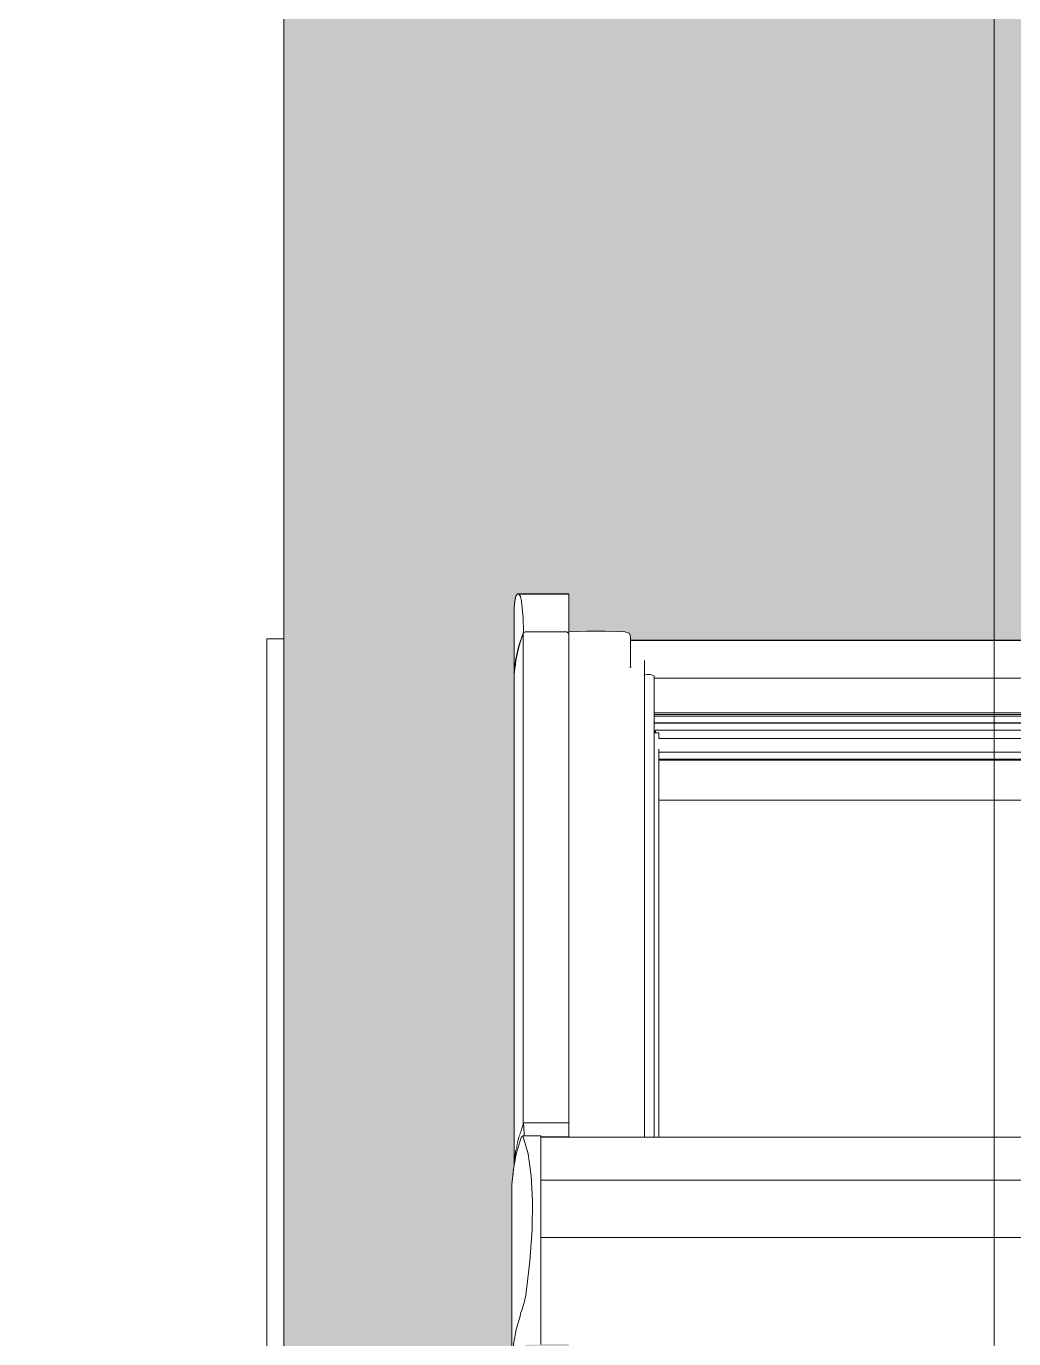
# Model space of a CAD drawing. Header units: metres. Extents: x -208 to 1512, y -277 to 123.
# Drawn here: x 3.227 to 4.102, y -22.773 to -21.609 of the extents above; entities that cross this region are included whole.
import ezdxf

# ---------------------------------------------------------------- set-up
doc = ezdxf.new("R2010")
doc.units = ezdxf.units.M
doc.header["$MEASUREMENT"] = 0
doc.linetypes.add('Wipeout_Contour', pattern=[1, 0, -1])
doc.layers.add('325 Dachfenster', color=7, linetype='Continuous')
doc.layers.add('330 Dachaufbau', color=7, linetype='Continuous')

# ---------------------------------------------------------------- blocks, each defined once
blk = doc.blocks.new('Dachfläche_9_4', base_point=(0.0345, -21.2791))
at = {"layer": '330 Dachaufbau', "color": 7, "linetype": 'Continuous', "lineweight": 18, "flags": 128}
blk.add_lwpolyline([(3.455, -24.335), (3.455, -21.585)], dxfattribs=at)
at = {"color": 254, "linetype": 'Wipeout_Contour', "lineweight": 0, "ltscale": 90.398559}
blk.add_wipeout([(4.4948, -22.2008), (3.7148, -22.2008), (3.7148, -22.2256), (4.4948, -22.2256)], dxfattribs=at).dxf.layer = '330 Dachaufbau'
at = {"layer": '330 Dachaufbau', "linetype": 'Continuous', "lineweight": 0, "true_color": 0x000000}
h = blk.add_hatch(color=18, dxfattribs=at)
h.paths.add_polyline_path([(3.455, -24.335), (5.4509, -24.335), (5.4509, -22.14), (5.555, -22.14), (5.555, -21.2791), (0.0345, -21.2791), (0.0384, -24.395), (0.0598, -24.395), (0.0598, -21.295), (3.195, -21.295), (3.195, -21.585), (3.455, -21.585)])
h.paths.add_polyline_path([(3.7148, -23.7252), (3.7148, -22.2008), (4.4948, -22.2008), (4.4948, -23.7252)], flags=0)
at = {"layer": '330 Dachaufbau', "color": 7, "linetype": 'Continuous', "lineweight": 18, "flags": 128}
blk.add_lwpolyline([(4.4948, -22.2008), (3.7148, -22.2008)], dxfattribs=at)
at = {"color": 254, "linetype": 'Wipeout_Contour', "lineweight": 0, "ltscale": 90.620905}
blk.add_wipeout([(4.4948, -22.2609), (3.7148, -22.2609), (3.7148, -22.2786), (4.4948, -22.2786)], dxfattribs=at).dxf.layer = '330 Dachaufbau'
at = {"layer": '330 Dachaufbau', "color": 7, "linetype": 'Continuous', "lineweight": 18, "flags": 128}
blk.add_lwpolyline([(3.7148, -22.2786), (4.4948, -22.2786)], dxfattribs=at)
at = {"color": 254, "linetype": 'Wipeout_Contour', "lineweight": 0, "ltscale": 90.516792}
blk.add_wipeout([(4.4948, -22.2256), (3.7148, -22.2256), (3.7148, -22.2609), (4.4948, -22.2609)], dxfattribs=at).dxf.layer = '330 Dachaufbau'
at = {"layer": '330 Dachaufbau', "color": 7, "linetype": 'Continuous', "lineweight": 18, "flags": 128}
blk.add_lwpolyline([(3.7148, -22.2008), (3.7148, -23.7252)], dxfattribs=at)
blk = doc.blocks.new('DF Marker 27[473]_4', base_point=(4.0847, -22.8677))
at = {"layer": '325 Dachfenster', "color": 7, "linetype": 'Continuous', "lineweight": 13}
blk.add_line((4.0847, -19.1115), (4.0847, -24.9007), dxfattribs=at)
blk = doc.blocks.new('VELUX SlopeRoofBundle[12]_4')
at = {"color": 254, "linetype": 'Wipeout_Contour', "lineweight": 0, "ltscale": 111.738806}
blk.add_wipeout([(3.6598, -22.1184), (3.659, -22.125), (3.659, -22.1836), (3.6603, -22.1712), (3.6603, -22.1152)], dxfattribs=at).dxf.layer = '325 Dachfenster'
at = {"color": 254, "linetype": 'Wipeout_Contour', "lineweight": 0, "ltscale": 90.780833}
blk.add_wipeout([(3.7075, -22.171), (3.7075, -22.5938), (3.7235, -22.5938), (3.7235, -22.1705)], dxfattribs=at).dxf.layer = '325 Dachfenster'
at = {"color": 254, "linetype": 'Wipeout_Contour', "lineweight": 0, "ltscale": 90.824024}
blk.add_wipeout([(3.7619, -22.5938), (3.7627, -22.5938), (3.7627, -22.1772), (3.7619, -22.1775)], dxfattribs=at).dxf.layer = '325 Dachfenster'
at = {"color": 254, "linetype": 'Wipeout_Contour', "lineweight": 0, "ltscale": 90.324147}
blk.add_wipeout([(3.7832, -22.1975), (3.7832, -22.2018), (4.3862, -22.2018), (4.3862, -22.1975)], dxfattribs=at).dxf.layer = '325 Dachfenster'
at = {"color": 254, "linetype": 'Wipeout_Contour', "lineweight": 0, "ltscale": 90.368586}
blk.add_wipeout([(3.7833, -22.2107), (3.7833, -22.2113), (4.3861, -22.2113), (4.3861, -22.2107)], dxfattribs=at).dxf.layer = '325 Dachfenster'
at = {"color": 254, "linetype": 'Wipeout_Contour', "lineweight": 0, "ltscale": 92.757748}
blk.add_wipeout([(3.4397, -22.2187), (3.4397, -23.6288), (3.455, -23.6288), (3.455, -22.2187)], dxfattribs=at).dxf.layer = '325 Dachfenster'
at = {"color": 254, "linetype": 'Wipeout_Contour', "lineweight": 0, "ltscale": 115.509882}
blk.add_wipeout([(3.6571, -22.6361), (3.6571, -22.7897), (3.6581, -22.7811), (3.6584, -22.7775), (3.6584, -22.6222)], dxfattribs=at).dxf.layer = '325 Dachfenster'
at = {"color": 254, "linetype": 'Wipeout_Contour', "lineweight": 0, "ltscale": 89.829174}
blk.add_wipeout([(3.4397, -22.2187), (3.455, -22.2187), (3.455, -22.1519), (3.4397, -22.1519)], dxfattribs=at).dxf.layer = '325 Dachfenster'
at = {"color": 254, "linetype": 'Wipeout_Contour', "lineweight": 0, "ltscale": 90.823399}
blk.add_wipeout([(3.7619, -22.1775), (3.7611, -22.1773), (3.7611, -22.5938), (3.7619, -22.5938)], dxfattribs=at).dxf.layer = '325 Dachfenster'
at = {"color": 254, "linetype": 'Wipeout_Contour', "lineweight": 0, "ltscale": 90.371242}
blk.add_wipeout([(3.7833, -22.212), (4.3861, -22.212), (4.3861, -22.2113), (3.7833, -22.2113)], dxfattribs=at).dxf.layer = '325 Dachfenster'
at = {"color": 254, "linetype": 'Wipeout_Contour', "lineweight": 0, "ltscale": 115.431375}
blk.add_wipeout([(3.6584, -22.6222), (3.6584, -22.7775), (3.6603, -22.768), (3.661, -22.7642), (3.661, -22.6085)], dxfattribs=at).dxf.layer = '325 Dachfenster'
at = {"layer": '325 Dachfenster', "linetype": 'Continuous', "lineweight": 0, "flags": 128}
for points in [[(3.4397, -22.1519), (3.4397, -22.2187), (3.4397, -23.6288)], [(3.4397, -22.1519), (3.455, -22.1519)], [(3.455, -22.1519), (3.455, -22.2187), (3.455, -23.6288)]]:
    blk.add_lwpolyline(points, dxfattribs=at)
at = {"color": 254, "linetype": 'Wipeout_Contour', "lineweight": 0, "ltscale": 90.828805}
blk.add_wipeout([(3.7591, -22.1722), (3.7591, -22.5938), (3.7611, -22.5938), (3.7611, -22.1773)], dxfattribs=at).dxf.layer = '325 Dachfenster'
at = {"color": 254, "linetype": 'Wipeout_Contour', "lineweight": 0, "ltscale": 90.383374}
blk.add_wipeout([(3.7833, -22.212), (3.7833, -22.2175), (4.3861, -22.2175), (4.3861, -22.212)], dxfattribs=at).dxf.layer = '325 Dachfenster'
at = {"color": 254, "linetype": 'Wipeout_Contour', "lineweight": 0, "ltscale": 185.866679}
blk.add_wipeout([(3.6584, -22.7775), (3.6581, -22.7811), (3.6679, -22.7811), (3.6679, -22.7809), (3.6691, -22.7777), (3.6827, -22.7777), (3.6827, -22.768), (3.6603, -22.768)], dxfattribs=at).dxf.layer = '325 Dachfenster'
at = {"color": 254, "linetype": 'Wipeout_Contour', "lineweight": 0, "ltscale": 90.830725}
blk.add_wipeout([(3.7627, -22.5938), (3.764, -22.5938), (3.764, -22.1721), (3.7627, -22.1772)], dxfattribs=at).dxf.layer = '325 Dachfenster'
at = {"color": 254, "linetype": 'Wipeout_Contour', "lineweight": 0, "ltscale": 90.342504}
blk.add_wipeout([(3.7832, -22.2069), (4.3862, -22.2069), (4.3862, -22.2018), (3.7832, -22.2018)], dxfattribs=at).dxf.layer = '325 Dachfenster'
at = {"color": 254, "linetype": 'Wipeout_Contour', "lineweight": 0, "ltscale": 115.578447}
blk.add_wipeout([(3.6603, -22.768), (3.6827, -22.768), (3.6827, -22.7538), (3.664, -22.7538), (3.661, -22.7642)], dxfattribs=at).dxf.layer = '325 Dachfenster'
at = {"color": 254, "linetype": 'Wipeout_Contour', "lineweight": 0, "ltscale": 90.811807}
blk.add_wipeout([(3.7573, -22.1711), (3.7573, -22.5938), (3.7591, -22.5938), (3.7591, -22.1722)], dxfattribs=at).dxf.layer = '325 Dachfenster'
at = {"color": 254, "linetype": 'Wipeout_Contour', "lineweight": 0, "ltscale": 180.757152}
blk.add_wipeout([(4.3862, -22.2077), (3.7832, -22.2077), (3.7832, -22.2086), (3.7833, -22.2088), (3.7833, -22.2096), (4.3861, -22.2096), (4.3861, -22.2088), (4.3862, -22.2086)], dxfattribs=at).dxf.layer = '325 Dachfenster'
at = {"color": 254, "linetype": 'Wipeout_Contour', "lineweight": 0, "ltscale": 115.094928}
blk.add_wipeout([(3.6651, -22.7492), (3.664, -22.7538), (3.6827, -22.7538), (3.6827, -22.7472), (3.6659, -22.7472)], dxfattribs=at).dxf.layer = '325 Dachfenster'
at = {"color": 254, "linetype": 'Wipeout_Contour', "lineweight": 0, "ltscale": 186.270347}
blk.add_wipeout([(4.4867, -22.767), (3.6827, -22.767), (3.6827, -22.7772), (3.7075, -22.7772), (3.7075, -22.78), (4.4619, -22.78), (4.4619, -22.7772), (4.4867, -22.7772)], dxfattribs=at).dxf.layer = '325 Dachfenster'
at = {"color": 254, "linetype": 'Wipeout_Contour', "lineweight": 0, "ltscale": 90.802747}
blk.add_wipeout([(3.7397, -22.1705), (3.7397, -22.5938), (3.7573, -22.5938), (3.7573, -22.1711)], dxfattribs=at).dxf.layer = '325 Dachfenster'
at = {"color": 254, "linetype": 'Wipeout_Contour', "lineweight": 0, "ltscale": 90.816479}
blk.add_wipeout([(3.764, -22.1721), (3.764, -22.5938), (3.7661, -22.5938), (3.7661, -22.1708)], dxfattribs=at).dxf.layer = '325 Dachfenster'
at = {"color": 254, "linetype": 'Wipeout_Contour', "lineweight": 0, "ltscale": 90.354011}
blk.add_wipeout([(3.7832, -22.2069), (3.7832, -22.2077), (4.3862, -22.2077), (4.3862, -22.2069)], dxfattribs=at).dxf.layer = '325 Dachfenster'
at = {"color": 254, "linetype": 'Wipeout_Contour', "lineweight": 0, "ltscale": 115.351355}
blk.add_wipeout([(3.661, -22.7642), (3.664, -22.7538), (3.6651, -22.7492), (3.6651, -22.595), (3.661, -22.6085)], dxfattribs=at).dxf.layer = '325 Dachfenster'
at = {"layer": '325 Dachfenster', "linetype": 'Continuous', "lineweight": 0, "flags": 128}
for points in [[(3.6571, -22.6374), (3.6571, -22.6521)], [(3.6571, -22.7257), (3.6571, -22.6521)], [(3.6571, -22.7257), (3.6571, -22.8172)]]:
    blk.add_lwpolyline(points, dxfattribs=at)
at = {"color": 254, "linetype": 'Wipeout_Contour', "lineweight": 0, "ltscale": 90.789706}
blk.add_wipeout([(3.7235, -22.1705), (3.7235, -22.5938), (3.7397, -22.5938), (3.7397, -22.1705)], dxfattribs=at).dxf.layer = '325 Dachfenster'
at = {"color": 254, "linetype": 'Wipeout_Contour', "lineweight": 0, "ltscale": 90.815201}
blk.add_wipeout([(3.7661, -22.1708), (3.7661, -22.5938), (3.7727, -22.5938), (3.7727, -22.1708)], dxfattribs=at).dxf.layer = '325 Dachfenster'
at = {"color": 254, "linetype": 'Wipeout_Contour', "lineweight": 0, "ltscale": 90.365267}
blk.add_wipeout([(3.7833, -22.2096), (3.7833, -22.2107), (4.3861, -22.2107), (4.3861, -22.2096)], dxfattribs=at).dxf.layer = '325 Dachfenster'
at = {"color": 254, "linetype": 'Wipeout_Contour', "lineweight": 0, "ltscale": 275.513179}
blk.add_wipeout([(3.6651, -22.595), (3.6651, -22.7492), (3.6659, -22.7472), (3.668, -22.7404), (3.6693, -22.7338), (3.673, -22.7037), (3.6751, -22.6758), (3.6755, -22.6504), (3.6742, -22.628), (3.6714, -22.6086), (3.6669, -22.5926), (3.6662, -22.5929)], dxfattribs=at).dxf.layer = '325 Dachfenster'
at = {"color": 254, "linetype": 'Wipeout_Contour', "lineweight": 0, "ltscale": 89.892308}
blk.add_wipeout([(3.7075, -22.171), (3.7235, -22.1705), (3.7235, -22.1452), (3.7075, -22.1457)], dxfattribs=at).dxf.layer = '325 Dachfenster'
at = {"color": 254, "linetype": 'Wipeout_Contour', "lineweight": 0, "ltscale": 113.868721}
blk.add_wipeout([(3.7621, -22.1496), (3.7611, -22.1772), (3.7611, -22.1773), (3.7619, -22.1775), (3.7621, -22.1775)], dxfattribs=at).dxf.layer = '325 Dachfenster'
at = {"color": 254, "linetype": 'Wipeout_Contour', "lineweight": 0, "ltscale": 90.819637}
blk.add_wipeout([(3.7727, -22.1708), (3.7727, -22.5938), (3.7746, -22.5938), (3.7746, -22.1713)], dxfattribs=at).dxf.layer = '325 Dachfenster'
at = {"color": 254, "linetype": 'Wipeout_Contour', "lineweight": 0, "ltscale": 68.603003}
blk.add_wipeout([(3.6603, -22.6069), (3.6591, -22.6187), (3.6603, -22.6122)], dxfattribs=at).dxf.layer = '325 Dachfenster'
at = {"color": 254, "linetype": 'Wipeout_Contour', "lineweight": 0, "ltscale": 91.639359}
blk.add_wipeout([(3.6827, -22.6086), (3.6714, -22.6086), (3.6742, -22.628), (3.6827, -22.628)], dxfattribs=at).dxf.layer = '325 Dachfenster'
at = {"color": 254, "linetype": 'Wipeout_Contour', "lineweight": 0, "ltscale": 92.029699}
blk.add_wipeout([(3.6693, -22.7338), (3.6827, -22.7338), (3.6827, -22.7037), (3.673, -22.7037)], dxfattribs=at).dxf.layer = '325 Dachfenster'
at = {"color": 254, "linetype": 'Wipeout_Contour', "lineweight": 0, "ltscale": 92.154482}
blk.add_wipeout([(3.6659, -22.7472), (3.6827, -22.7472), (3.6827, -22.7404), (3.668, -22.7404)], dxfattribs=at).dxf.layer = '325 Dachfenster'
at = {"color": 254, "linetype": 'Wipeout_Contour', "lineweight": 0, "ltscale": 313.177849}
blk.add_wipeout([(3.6603, -22.1712), (3.659, -22.1836), (3.6592, -22.1837), (3.6592, -22.1836), (3.6605, -22.1712), (3.6632, -22.1589), (3.6672, -22.1468), (3.669, -22.1458), (3.7058, -22.1458), (3.7075, -22.1471), (3.7075, -22.1456), (3.6674, -22.1456), (3.667, -22.1468), (3.663, -22.1589)], dxfattribs=at).dxf.layer = '325 Dachfenster'
at = {"color": 254, "linetype": 'Wipeout_Contour', "lineweight": 0, "ltscale": 89.791674}
blk.add_wipeout([(3.7591, -22.1722), (3.7611, -22.1772), (3.7621, -22.1496), (3.7611, -22.1468)], dxfattribs=at).dxf.layer = '325 Dachfenster'
at = {"color": 254, "linetype": 'Wipeout_Contour', "lineweight": 0, "ltscale": 317.408264}
blk.add_wipeout([(3.7746, -22.1843), (3.7769, -22.1835), (3.78, -22.1836), (3.7828, -22.1847), (3.7833, -22.1856), (3.7833, -22.1867), (4.3861, -22.1867), (4.3861, -22.1856), (4.3866, -22.1847), (4.3894, -22.1836), (4.3925, -22.1835), (4.3948, -22.1843), (4.3948, -22.1798), (3.7746, -22.1798)], dxfattribs=at).dxf.layer = '325 Dachfenster'
at = {"color": 254, "linetype": 'Wipeout_Contour', "lineweight": 0, "ltscale": 91.563471}
blk.add_wipeout([(3.6669, -22.5926), (3.6714, -22.6086), (3.6827, -22.6086), (3.6827, -22.5926)], dxfattribs=at).dxf.layer = '325 Dachfenster'
at = {"color": 254, "linetype": 'Wipeout_Contour', "lineweight": 0, "ltscale": 91.740275}
blk.add_wipeout([(3.6742, -22.628), (3.6755, -22.6504), (3.6827, -22.6504), (3.6827, -22.628)], dxfattribs=at).dxf.layer = '325 Dachfenster'
at = {"color": 254, "linetype": 'Wipeout_Contour', "lineweight": 0, "ltscale": 92.13467}
blk.add_wipeout([(3.6693, -22.7338), (3.668, -22.7404), (3.6827, -22.7404), (3.6827, -22.7338)], dxfattribs=at).dxf.layer = '325 Dachfenster'
at = {"color": 254, "linetype": 'Wipeout_Contour', "lineweight": 0, "ltscale": 92.53586}
blk.add_wipeout([(3.6827, -22.767), (4.4867, -22.767), (4.4867, -22.753), (3.6827, -22.753)], dxfattribs=at).dxf.layer = '325 Dachfenster'
at = {"color": 254, "linetype": 'Wipeout_Contour', "lineweight": 0, "ltscale": 89.823556}
blk.add_wipeout([(3.6675, -22.1452), (3.6674, -22.1456), (3.7075, -22.1456), (3.7075, -22.1452)], dxfattribs=at).dxf.layer = '325 Dachfenster'
at = {"color": 254, "linetype": 'Wipeout_Contour', "lineweight": 0, "ltscale": 67.060679}
blk.add_wipeout([(3.7573, -22.1458), (3.7573, -22.1711), (3.7611, -22.1468)], dxfattribs=at).dxf.layer = '325 Dachfenster'
at = {"color": 254, "linetype": 'Wipeout_Contour', "lineweight": 0, "ltscale": 90.294862}
blk.add_wipeout([(3.7832, -22.1975), (4.3862, -22.1975), (4.3862, -22.1869), (3.7832, -22.1869)], dxfattribs=at).dxf.layer = '325 Dachfenster'
at = {"color": 254, "linetype": 'Wipeout_Contour', "lineweight": 0, "ltscale": 114.956721}
blk.add_wipeout([(3.6603, -22.6122), (3.661, -22.6085), (3.663, -22.602), (3.663, -22.5946), (3.6603, -22.6069)], dxfattribs=at).dxf.layer = '325 Dachfenster'
at = {"color": 254, "linetype": 'Wipeout_Contour', "lineweight": 0, "ltscale": 91.597333}
blk.add_wipeout([(3.6827, -22.5936), (3.6827, -22.5938), (3.7075, -22.5938), (3.7075, -22.5936)], dxfattribs=at).dxf.layer = '325 Dachfenster'
at = {"color": 254, "linetype": 'Wipeout_Contour', "lineweight": 0, "ltscale": 91.850945}
blk.add_wipeout([(3.6751, -22.6758), (3.6827, -22.6758), (3.6827, -22.6504), (3.6755, -22.6504)], dxfattribs=at).dxf.layer = '325 Dachfenster'
at = {"color": 254, "linetype": 'Wipeout_Contour', "lineweight": 0, "ltscale": 92.496149}
blk.add_wipeout([(3.6827, -22.7469), (3.6827, -22.753), (4.4867, -22.753), (4.4867, -22.7469)], dxfattribs=at).dxf.layer = '325 Dachfenster'
at = {"color": 254, "linetype": 'Wipeout_Contour', "lineweight": 0, "ltscale": 133.547041}
blk.add_wipeout([(3.6603, -22.1712), (3.663, -22.1589), (3.663, -22.1122), (3.662, -22.112), (3.6607, -22.114), (3.6603, -22.1152)], dxfattribs=at).dxf.layer = '325 Dachfenster'
at = {"color": 254, "linetype": 'Wipeout_Contour', "lineweight": 0, "ltscale": 89.914638}
blk.add_wipeout([(3.7397, -22.1452), (3.7397, -22.1705), (3.7573, -22.1711), (3.7573, -22.1458)], dxfattribs=at).dxf.layer = '325 Dachfenster'
at = {"color": 254, "linetype": 'Wipeout_Contour', "lineweight": 0, "ltscale": 90.273509}
blk.add_wipeout([(3.7832, -22.1869), (4.3862, -22.1869), (4.3862, -22.1867), (3.7832, -22.1867)], dxfattribs=at).dxf.layer = '325 Dachfenster'
at = {"color": 254, "linetype": 'Wipeout_Contour', "lineweight": 0, "ltscale": 160.453027}
blk.add_wipeout([(3.667, -22.5825), (3.663, -22.5946), (3.663, -22.602), (3.6651, -22.595), (3.6662, -22.5929), (3.6669, -22.5926), (3.667, -22.5926)], dxfattribs=at).dxf.layer = '325 Dachfenster'
at = {"color": 254, "linetype": 'Wipeout_Contour', "lineweight": 0, "ltscale": 91.927163}
blk.add_wipeout([(3.6751, -22.6758), (3.673, -22.7037), (3.6827, -22.7037), (3.6827, -22.6758)], dxfattribs=at).dxf.layer = '325 Dachfenster'
at = {"color": 254, "linetype": 'Wipeout_Contour', "lineweight": 0, "ltscale": 92.471526}
blk.add_wipeout([(3.6827, -22.7469), (4.4867, -22.7469), (4.4867, -22.7405), (3.6827, -22.7405)], dxfattribs=at).dxf.layer = '325 Dachfenster'
at = {"color": 254, "linetype": 'Wipeout_Contour', "lineweight": 0, "ltscale": 178.255451}
blk.add_wipeout([(3.663, -22.1589), (3.667, -22.1468), (3.667, -22.1339), (3.6669, -22.1308), (3.6657, -22.1185), (3.6647, -22.1144), (3.6633, -22.1122), (3.663, -22.1122)], dxfattribs=at).dxf.layer = '325 Dachfenster'
at = {"color": 254, "linetype": 'Wipeout_Contour', "lineweight": 0, "ltscale": 89.902132}
blk.add_wipeout([(3.7235, -22.1705), (3.7397, -22.1705), (3.7397, -22.1452), (3.7235, -22.1452)], dxfattribs=at).dxf.layer = '325 Dachfenster'
at = {"color": 254, "linetype": 'Wipeout_Contour', "lineweight": 0, "ltscale": 67.903537}
blk.add_wipeout([(3.7573, -22.1711), (3.7591, -22.1722), (3.7611, -22.1468)], dxfattribs=at).dxf.layer = '325 Dachfenster'
at = {"color": 254, "linetype": 'Wipeout_Contour', "lineweight": 0, "ltscale": 114.113686}
blk.add_wipeout([(3.6592, -22.1836), (3.6592, -22.6174), (3.6603, -22.6069), (3.6605, -22.606), (3.6605, -22.1712)], dxfattribs=at).dxf.layer = '325 Dachfenster'
at = {"color": 254, "linetype": 'Wipeout_Contour', "lineweight": 0, "ltscale": 137.216662}
blk.add_wipeout([(3.667, -22.5825), (3.667, -22.5926), (3.6679, -22.5926), (3.6679, -22.5902), (3.6675, -22.5812), (3.6675, -22.5813)], dxfattribs=at).dxf.layer = '325 Dachfenster'
at = {"color": 254, "linetype": 'Wipeout_Contour', "lineweight": 0, "ltscale": 92.376544}
blk.add_wipeout([(4.4867, -22.7046), (3.6827, -22.7046), (3.6827, -22.7344), (4.4867, -22.7344)], dxfattribs=at).dxf.layer = '325 Dachfenster'
at = {"color": 254, "linetype": 'Wipeout_Contour', "lineweight": 0, "ltscale": 89.704943}
blk.add_wipeout([(3.7075, -22.1144), (3.6647, -22.1144), (3.6657, -22.1185), (3.7075, -22.1185)], dxfattribs=at).dxf.layer = '325 Dachfenster'
at = {"color": 254, "linetype": 'Wipeout_Contour', "lineweight": 0, "ltscale": 112.036312}
blk.add_wipeout([(3.6669, -22.1308), (3.667, -22.1339), (3.6675, -22.1452), (3.7075, -22.1452), (3.7075, -22.1308)], dxfattribs=at).dxf.layer = '325 Dachfenster'
at = {"color": 254, "linetype": 'Wipeout_Contour', "lineweight": 0, "ltscale": 90.166629}
blk.add_wipeout([(3.7621, -22.1652), (4.4073, -22.1652), (4.4073, -22.1533), (3.7621, -22.1533)], dxfattribs=at).dxf.layer = '325 Dachfenster'
at = {"color": 254, "linetype": 'Wipeout_Contour', "lineweight": 0, "ltscale": 90.806053}
blk.add_wipeout([(3.7611, -22.1772), (3.7591, -22.1722), (3.7611, -22.1773), (3.7611, -22.1773)], dxfattribs=at).dxf.layer = '325 Dachfenster'
at = {"color": 254, "linetype": 'Wipeout_Contour', "lineweight": 0, "ltscale": 137.817475}
blk.add_wipeout([(3.6679, -22.5926), (3.6827, -22.5926), (3.6827, -22.5936), (3.7075, -22.5936), (3.7075, -22.5902), (3.6679, -22.5902)], dxfattribs=at).dxf.layer = '325 Dachfenster'
at = {"color": 254, "linetype": 'Wipeout_Contour', "lineweight": 0, "ltscale": 92.275205}
blk.add_wipeout([(4.4867, -22.6829), (3.6827, -22.6829), (3.6827, -22.7046), (4.4867, -22.7046)], dxfattribs=at).dxf.layer = '325 Dachfenster'
at = {"color": 254, "linetype": 'Wipeout_Contour', "lineweight": 0, "ltscale": 92.446898}
blk.add_wipeout([(3.6827, -22.7344), (3.6827, -22.7405), (4.4867, -22.7405), (4.4867, -22.7344)], dxfattribs=at).dxf.layer = '325 Dachfenster'
at = {"color": 254, "linetype": 'Wipeout_Contour', "lineweight": 0, "ltscale": 112.512373}
blk.add_wipeout([(3.662, -22.112), (3.663, -22.1122), (3.6633, -22.1122), (3.7075, -22.1122), (3.7075, -22.112)], dxfattribs=at).dxf.layer = '325 Dachfenster'
at = {"color": 254, "linetype": 'Wipeout_Contour', "lineweight": 0, "ltscale": 90.608952}
blk.add_wipeout([(3.667, -22.1468), (3.6674, -22.1456), (3.6675, -22.1452), (3.667, -22.1339)], dxfattribs=at).dxf.layer = '325 Dachfenster'
at = {"color": 254, "linetype": 'Wipeout_Contour', "lineweight": 0, "ltscale": 90.142902}
blk.add_wipeout([(4.4073, -22.1532), (3.7621, -22.1532), (3.7621, -22.1533), (4.4073, -22.1533)], dxfattribs=at).dxf.layer = '325 Dachfenster'
at = {"color": 254, "linetype": 'Wipeout_Contour', "lineweight": 0, "ltscale": 361.412507}
blk.add_wipeout([(4.4073, -22.1652), (3.7621, -22.1652), (3.7621, -22.1775), (3.7627, -22.1772), (3.764, -22.1721), (3.7661, -22.1708), (3.7727, -22.1708), (3.7746, -22.1713), (3.7746, -22.1798), (4.3948, -22.1798), (4.3948, -22.1713), (4.3967, -22.1708), (4.4033, -22.1708), (4.4054, -22.1721), (4.4067, -22.1772), (4.4073, -22.1775)], dxfattribs=at).dxf.layer = '325 Dachfenster'
at = {"color": 254, "linetype": 'Wipeout_Contour', "lineweight": 0, "ltscale": 91.559657}
blk.add_wipeout([(3.7075, -22.5812), (3.6675, -22.5812), (3.6679, -22.5902), (3.7075, -22.5902)], dxfattribs=at).dxf.layer = '325 Dachfenster'
at = {"layer": '325 Dachfenster', "linetype": 'Continuous', "lineweight": 0, "flags": 128}
for points in [[(3.7621, -22.1496), (3.7611, -22.1468)], [(3.7621, -22.1775), (3.7621, -22.1496)], [(4.4073, -22.1532), (3.7621, -22.1532)], [(3.7611, -22.1773), (3.7611, -22.1772)]]:
    blk.add_lwpolyline(points, dxfattribs=at)
at = {"color": 254, "linetype": 'Wipeout_Contour', "lineweight": 0, "ltscale": 89.736392}
blk.add_wipeout([(3.6657, -22.1185), (3.6669, -22.1308), (3.7075, -22.1308), (3.7075, -22.1185)], dxfattribs=at).dxf.layer = '325 Dachfenster'
at = {"color": 254, "linetype": 'Wipeout_Contour', "lineweight": 0, "ltscale": 90.703799}
blk.add_wipeout([(3.7075, -22.1471), (3.7058, -22.1458), (3.7058, -22.5812), (3.7075, -22.5812)], dxfattribs=at).dxf.layer = '325 Dachfenster'
at = {"color": 254, "linetype": 'Wipeout_Contour', "lineweight": 0, "ltscale": 114.041}
blk.add_wipeout([(3.6605, -22.1712), (3.6605, -22.606), (3.663, -22.5946), (3.6632, -22.594), (3.6632, -22.1589)], dxfattribs=at).dxf.layer = '325 Dachfenster'
at = {"color": 254, "linetype": 'Wipeout_Contour', "lineweight": 0, "ltscale": 178.820325}
blk.add_wipeout([(3.7828, -22.5938), (3.7833, -22.5938), (3.7833, -22.2088), (3.7832, -22.2086), (3.7832, -22.1867), (3.7833, -22.1867), (3.7833, -22.1856), (3.7828, -22.1847)], dxfattribs=at).dxf.layer = '325 Dachfenster'
at = {"color": 254, "linetype": 'Wipeout_Contour', "lineweight": 0, "ltscale": 89.690485}
blk.add_wipeout([(3.7075, -22.1122), (3.6633, -22.1122), (3.6647, -22.1144), (3.7075, -22.1144)], dxfattribs=at).dxf.layer = '325 Dachfenster'
at = {"color": 254, "linetype": 'Wipeout_Contour', "lineweight": 0, "ltscale": 113.979951}
blk.add_wipeout([(3.6632, -22.1589), (3.6632, -22.594), (3.667, -22.5825), (3.6672, -22.582), (3.6672, -22.1468)], dxfattribs=at).dxf.layer = '325 Dachfenster'
at = {"color": 254, "linetype": 'Wipeout_Contour', "lineweight": 0, "ltscale": 90.852133}
blk.add_wipeout([(3.78, -22.1836), (3.78, -22.5938), (3.7828, -22.5938), (3.7828, -22.1847)], dxfattribs=at).dxf.layer = '325 Dachfenster'
at = {"layer": '325 Dachfenster', "linetype": 'Continuous', "lineweight": 0, "flags": 128}
for points in [[(3.662, -22.112), (3.7075, -22.112)], [(3.659, -22.125), (3.659, -22.1836)], [(3.659, -22.1836), (3.6592, -22.1837)], [(3.6592, -22.1836), (3.6592, -22.6174)], [(3.6669, -22.5926), (3.6714, -22.6086), (3.6742, -22.628), (3.6755, -22.6504), (3.6751, -22.6758), (3.673, -22.7037), (3.6693, -22.7338), (3.668, -22.7404), (3.6659, -22.7472), (3.6651, -22.7492), (3.664, -22.7538), (3.661, -22.7642), (3.6603, -22.768), (3.6584, -22.7775), (3.6581, -22.7811), (3.6571, -22.7897), (3.6571, -22.7929), (3.6571, -22.8032), (3.6571, -22.812), (3.6571, -22.8194)], [(3.6662, -22.5929), (3.6651, -22.595), (3.661, -22.6085), (3.6584, -22.6222), (3.6571, -22.6361), (3.6571, -22.6374)], [(3.6662, -22.5929), (3.6669, -22.5926)]]:
    blk.add_lwpolyline(points, dxfattribs=at)
at = {"color": 254, "linetype": 'Wipeout_Contour', "lineweight": 0, "ltscale": 90.687375}
blk.add_wipeout([(3.669, -22.1458), (3.669, -22.5812), (3.7058, -22.5812), (3.7058, -22.1458)], dxfattribs=at).dxf.layer = '325 Dachfenster'
at = {"color": 254, "linetype": 'Wipeout_Contour', "lineweight": 0, "ltscale": 90.847049}
blk.add_wipeout([(3.7746, -22.1843), (3.7746, -22.5938), (3.7769, -22.5938), (3.7769, -22.1835)], dxfattribs=at).dxf.layer = '325 Dachfenster'
at = {"layer": '325 Dachfenster', "linetype": 'Continuous', "lineweight": 0, "flags": 128}
for points in [[(3.7075, -22.1452), (3.7075, -22.1308), (3.7075, -22.1185), (3.7075, -22.1144), (3.7075, -22.1122), (3.7075, -22.112)], [(3.7058, -22.1458), (3.7075, -22.1471)], [(3.7075, -22.1456), (3.7075, -22.1452)], [(3.7611, -22.1468), (3.7573, -22.1458), (3.7397, -22.1452), (3.7235, -22.1452), (3.7075, -22.1457)], [(3.7075, -22.1471), (3.7075, -22.1456)], [(3.7075, -22.1471), (3.7075, -22.5812)]]:
    blk.add_lwpolyline(points, dxfattribs=at)
at = {"color": 254, "linetype": 'Wipeout_Contour', "lineweight": 0, "ltscale": 137.525831}
blk.add_wipeout([(3.6672, -22.1468), (3.6672, -22.582), (3.6675, -22.5813), (3.6675, -22.5812), (3.669, -22.5812), (3.669, -22.1458)], dxfattribs=at).dxf.layer = '325 Dachfenster'
at = {"color": 254, "linetype": 'Wipeout_Contour', "lineweight": 0, "ltscale": 90.846434}
blk.add_wipeout([(3.7769, -22.1835), (3.7769, -22.5938), (3.78, -22.5938), (3.78, -22.1836)], dxfattribs=at).dxf.layer = '325 Dachfenster'
at = {"layer": '325 Dachfenster', "linetype": 'Continuous', "lineweight": 0, "flags": 128}
for points in [[(3.659, -22.125), (3.6598, -22.1184), (3.6603, -22.1152), (3.6607, -22.114), (3.662, -22.112), (3.663, -22.1122), (3.6633, -22.1122), (3.6647, -22.1144), (3.6657, -22.1185), (3.6669, -22.1308), (3.667, -22.1339), (3.6675, -22.1452)], [(3.6674, -22.1456), (3.667, -22.1468), (3.663, -22.1589), (3.6603, -22.1712), (3.659, -22.1836)], [(3.6592, -22.1836), (3.6605, -22.1712), (3.6632, -22.1589), (3.6672, -22.1468)], [(3.6672, -22.1468), (3.669, -22.1458)], [(3.6672, -22.1468), (3.6672, -22.582)], [(3.6674, -22.1456), (3.6675, -22.1452)], [(3.669, -22.1458), (3.7058, -22.1458)], [(3.7769, -22.1835), (3.7746, -22.1843)], [(3.78, -22.1836), (3.7769, -22.1835)], [(3.7828, -22.1847), (3.78, -22.1836)], [(3.7833, -22.1856), (3.7828, -22.1847)], [(3.7832, -22.1867), (3.7832, -22.1869)], [(4.3862, -22.1867), (3.7832, -22.1867)], [(3.7832, -22.1869), (3.7832, -22.1975), (3.7832, -22.2018), (3.7832, -22.2069), (3.7832, -22.2077), (3.7832, -22.2086)], [(3.7833, -22.1856), (3.7833, -22.1867)], [(3.6591, -22.6187), (3.6603, -22.6069), (3.663, -22.5946), (3.667, -22.5825), (3.6675, -22.5813)], [(3.6675, -22.5812), (3.6679, -22.5902), (3.6679, -22.5926)], [(3.6675, -22.5813), (3.6675, -22.5812)], [(3.6675, -22.5812), (3.7075, -22.5812)]]:
    blk.add_lwpolyline(points, dxfattribs=at)
at = {"color": 254, "linetype": 'Wipeout_Contour', "lineweight": 0, "ltscale": 91.137227}
blk.add_wipeout([(3.7833, -22.2175), (3.7833, -22.5938), (4.3861, -22.5938), (4.3861, -22.2175)], dxfattribs=at).dxf.layer = '325 Dachfenster'
at = {"layer": '325 Dachfenster', "linetype": 'Continuous', "lineweight": 0, "flags": 128}
for points in [[(4.3861, -22.2175), (3.7833, -22.2175)], [(4.3861, -22.2175), (3.7833, -22.2175)], [(4.3861, -22.219), (3.7833, -22.219)], [(4.3861, -22.2204), (3.7833, -22.2204)], [(4.3861, -22.2265), (3.7833, -22.2265)], [(4.3861, -22.2267), (3.7833, -22.2267)], [(3.7833, -22.2336), (3.7843, -22.2336)], [(3.7843, -22.2345), (3.7833, -22.2345)], [(3.7833, -22.2353), (3.7872, -22.2353)], [(3.7842, -22.2345), (3.7842, -22.2347), (3.7842, -22.2352), (3.7842, -22.2353)], [(3.7843, -22.2352), (3.7842, -22.2352)], [(3.7843, -22.233), (3.7843, -22.2331)], [(4.3851, -22.233), (3.7843, -22.233)], [(3.7843, -22.2331), (3.7843, -22.234)], [(3.7843, -22.234), (3.7843, -22.2344)], [(3.7843, -22.2344), (3.7843, -22.2353)], [(3.7872, -22.2353), (3.7874, -22.2355)], [(4.3821, -22.2402), (3.7873, -22.2402)], [(3.7874, -22.2355), (3.7874, -22.2402)], [(4.382, -22.2523), (3.7874, -22.2523)], [(4.382, -22.2587), (3.7874, -22.2587)], [(4.382, -22.2596), (3.7874, -22.2596)], [(4.382, -22.2949), (3.7874, -22.2949)]]:
    blk.add_lwpolyline(points, dxfattribs=at)
at = {"color": 254, "linetype": 'Wipeout_Contour', "lineweight": 0, "ltscale": 91.913628}
blk.add_wipeout([(3.6827, -22.6099), (4.4867, -22.6099), (4.4867, -22.5938), (3.6827, -22.5938)], dxfattribs=at).dxf.layer = '325 Dachfenster'
at = {"layer": '325 Dachfenster', "linetype": 'Continuous', "lineweight": 0, "flags": 128}
for points in [[(3.7746, -22.1713), (3.7746, -22.5938)], [(3.7833, -22.2088), (3.7833, -22.5938)], [(3.7874, -22.2497), (3.7874, -22.5938)], [(3.7075, -22.5936), (3.7075, -22.5902), (3.7075, -22.5812)], [(3.6669, -22.5926), (3.6827, -22.5926)], [(3.6827, -22.5936), (3.7075, -22.5936)], [(3.6827, -22.5938), (4.4867, -22.5938)], [(3.7075, -22.5936), (3.7075, -22.5938)]]:
    blk.add_lwpolyline(points, dxfattribs=at)
at = {"color": 254, "linetype": 'Wipeout_Contour', "lineweight": 0, "ltscale": 91.987111}
blk.add_wipeout([(4.4867, -22.6099), (3.6827, -22.6099), (3.6827, -22.6311), (4.4867, -22.6311)], dxfattribs=at).dxf.layer = '325 Dachfenster'
at = {"color": 254, "linetype": 'Wipeout_Contour', "lineweight": 0, "ltscale": 92.030355}
blk.add_wipeout([(3.6827, -22.6311), (3.6827, -22.632), (4.4867, -22.632), (4.4867, -22.6311)], dxfattribs=at).dxf.layer = '325 Dachfenster'
at = {"color": 254, "linetype": 'Wipeout_Contour', "lineweight": 0, "ltscale": 92.078379}
blk.add_wipeout([(3.6827, -22.6555), (4.4867, -22.6555), (4.4867, -22.632), (3.6827, -22.632)], dxfattribs=at).dxf.layer = '325 Dachfenster'
at = {"layer": '325 Dachfenster', "linetype": 'Continuous', "lineweight": 0, "flags": 128}
blk.add_lwpolyline([(3.6827, -22.632), (4.4867, -22.632)], dxfattribs=at)
at = {"color": 254, "linetype": 'Wipeout_Contour', "lineweight": 0, "ltscale": 92.176471}
blk.add_wipeout([(3.6827, -22.6555), (3.6827, -22.6818), (4.4867, -22.6818), (4.4867, -22.6555)], dxfattribs=at).dxf.layer = '325 Dachfenster'
at = {"color": 254, "linetype": 'Wipeout_Contour', "lineweight": 0, "ltscale": 92.230389}
blk.add_wipeout([(3.6827, -22.6827), (4.4867, -22.6827), (4.4867, -22.6821), (3.6827, -22.6821)], dxfattribs=at).dxf.layer = '325 Dachfenster'
at = {"color": 254, "linetype": 'Wipeout_Contour', "lineweight": 0, "ltscale": 92.231917}
blk.add_wipeout([(3.6827, -22.6829), (4.4867, -22.6829), (4.4867, -22.6827), (3.6827, -22.6827)], dxfattribs=at).dxf.layer = '325 Dachfenster'
at = {"color": 254, "linetype": 'Wipeout_Contour', "lineweight": 0, "ltscale": 92.228718}
blk.add_wipeout([(4.4867, -22.6818), (3.6827, -22.6818), (3.6827, -22.6821), (4.4867, -22.6821)], dxfattribs=at).dxf.layer = '325 Dachfenster'
at = {"layer": '325 Dachfenster', "linetype": 'Continuous', "lineweight": 0}
blk.add_line((4.0847, -19.1115), (4.0847, -24.9007), dxfattribs=at)
at = {"layer": '325 Dachfenster', "linetype": 'Continuous', "lineweight": 0, "flags": 128}
for points in [[(3.6827, -22.7777), (3.6827, -22.768), (3.6827, -22.7538), (3.6827, -22.7472), (3.6827, -22.7404), (3.6827, -22.7338), (3.6827, -22.7037), (3.6827, -22.6758), (3.6827, -22.6504), (3.6827, -22.628), (3.6827, -22.6086), (3.6827, -22.5926)], [(3.6827, -22.6829), (4.4867, -22.6829)]]:
    blk.add_lwpolyline(points, dxfattribs=at)
at = {"layer": '325 Dachfenster', "color": 7, "lineweight": 13}
blk.add_blockref('DF Marker 27[473]_4', (4.0847, -22.8677), dxfattribs=at)
blk = doc.blocks.new('Dachfläche_24_4', base_point=(4.5561, -22.1008))
at = {"layer": '325 Dachfenster', "color": 7, "linetype": 'Continuous', "lineweight": 13, "true_color": 0xf4f4f4, "flags": 128}
for points in [[(4.382, -22.3146), (3.7874, -22.3146)], [(3.7874, -22.359), (4.382, -22.359)]]:
    blk.add_lwpolyline(points, dxfattribs=at)
at = {"layer": '325 Dachfenster', "linetype": 'Continuous', "lineweight": 0}
blk.add_blockref('VELUX SlopeRoofBundle[12]_4', (0, 0), dxfattribs=at)

msp = doc.modelspace()

# ---------------------------------------------------------------- block references
at = {"layer": '330 Dachaufbau', "color": 7, "linetype": 'Continuous', "lineweight": 18}
msp.add_blockref('Dachfläche_9_4', (0.0345, -21.2791), dxfattribs=at)

# ---------------------------------------------------------------- next in the draw order: block references
at = {"layer": '325 Dachfenster', "color": 7, "linetype": 'Continuous', "lineweight": 13, "true_color": 0xf4f4f4}
msp.add_blockref('Dachfläche_24_4', (4.5561, -22.1008), dxfattribs=at)

doc.saveas('drawing.dxf')
